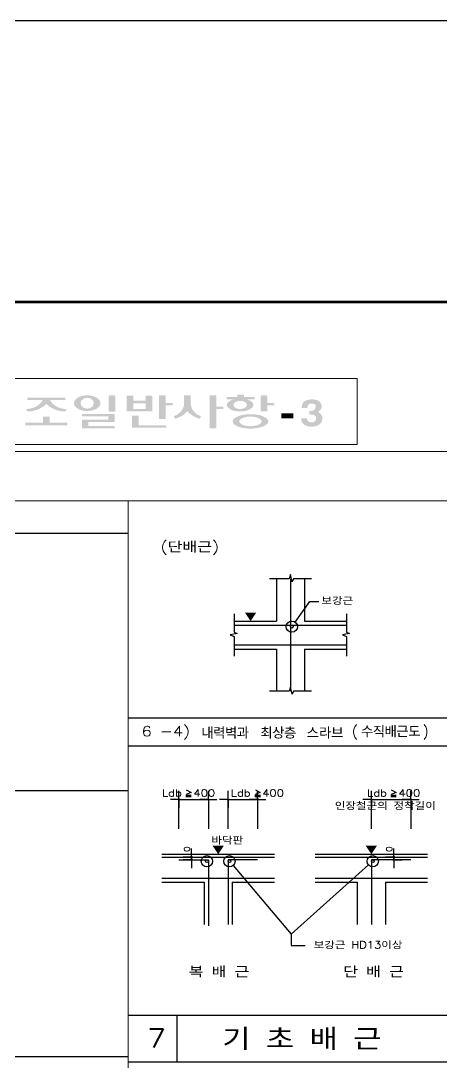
# Model space of a CAD drawing. Header units: millimetres. Extents: x 2237537 to 2823092, y 532110 to 734861.
# Drawn here: x 2689361 to 2701407, y 572188 to 602024 of the extents above; entities that cross this region are included whole.
import ezdxf
from ezdxf.lldxf.tags import DXFTag

# ---------------------------------------------------------------- set-up
doc = ezdxf.new("R2010")
doc.units = ezdxf.units.MM
doc.header["$LTSCALE"] = 300
doc.header["$MEASUREMENT"] = 0
doc.layers.get('0').update_dxf_attribs({"lineweight": 0})
for name, color, linetype in [('1', 1, 'DASHED'), ('2', 2, 'Continuous'), ('3', 3, 'Continuous'), ('4', 4, 'Continuous'), ('FORM', 4, 'Continuous'), ('hid', 7, 'DASHED2'), ('P', 7, 'Continuous'), ('WAL', 3, 'Continuous')]:
    doc.layers.add(name, color=color, linetype=linetype)
doc.layers.add('text', color=7, linetype='Continuous', lineweight=30)
doc.layers.add('가구', color=8, linetype='Continuous', lineweight=5)
doc.styles.add('HS', font='romans__.ttf', dxfattribs={"width": 1.1, "bigfont": 'ghs'})
tags = doc.linetypes.add('DASHED', pattern=[3, 2, -1]).pattern_tags.tags
tags[6:7] = [DXFTag(74, 4), DXFTag(75, 0), DXFTag(340, '0'), DXFTag(46, 1.0), DXFTag(50, 0.0), DXFTag(44, 0.0), DXFTag(45, 0.0)]
tags[4:5] = [DXFTag(74, 4), DXFTag(75, 0), DXFTag(340, '0'), DXFTag(46, 1.0), DXFTag(50, 0.0), DXFTag(44, 0.0), DXFTag(45, 0.0)]
tags = doc.linetypes.add('DASHED2', pattern=[0.375, 0.25, -0.125]).pattern_tags.tags
tags[6:7] = [DXFTag(74, 4), DXFTag(75, 0), DXFTag(340, '0'), DXFTag(46, 1.0), DXFTag(50, 0.0), DXFTag(44, 0.0), DXFTag(45, 0.0)]
tags[4:5] = [DXFTag(74, 4), DXFTag(75, 0), DXFTag(340, '0'), DXFTag(46, 1.0), DXFTag(50, 0.0), DXFTag(44, 0.0), DXFTag(45, 0.0)]
tags = doc.linetypes.add('HIDDEN', pattern=[2, 1, -1]).pattern_tags.tags
tags[6:7] = [DXFTag(74, 4), DXFTag(75, 0), DXFTag(340, '0'), DXFTag(46, 1.0), DXFTag(50, 0.0), DXFTag(44, 0.0), DXFTag(45, 0.0)]
tags[4:5] = [DXFTag(74, 4), DXFTag(75, 0), DXFTag(340, '0'), DXFTag(46, 1.0), DXFTag(50, 0.0), DXFTag(44, 0.0), DXFTag(45, 0.0)]

# ---------------------------------------------------------------- blocks, each defined once
blk = doc.blocks.new('C')
at = {"layer": '2'}
for p, q in [((0, 500), (0, -784)), ((200, -884), (-300, -984)), ((-300, -984), (0, -1096)), ((0, -784), (200, -884)), ((0, -1096), (0, -2500))]:
    blk.add_line(p, q, dxfattribs=at)
blk = doc.blocks.new('P')
at = {"layer": '2'}
for q in [(-600, 0), (0, 600), (600, 0), (0, -600)]:
    blk.add_line((0, 0), q, dxfattribs=at)
at = {"layer": '4'}
for radius in [50, 25]:
    blk.add_circle((0, 0), radius, dxfattribs=at)
blk = doc.blocks.new('FORM')
at = {"layer": 'FORM', "flags": 128}
blk.add_lwpolyline([(162564, 26543), (159542, 26543), (159542, 23521), (162564, 23521), (162564, 58478), (159542, 58478), (159542, 55456), (162564, 55456), (162564, 58478), (115719, 58478), (115719, 55456), (118742, 55456), (118742, 58478), (115719, 58478), (115719, 23521), (118742, 23521), (118742, 26543), (115719, 26543), (115719, 23521), (162564, 23521)], dxfattribs=at)
at = {"layer": 'FORM', "const_width": 37.8}
blk.add_lwpolyline([(120245, 27347), (120245, 54452), (159038, 54452), (159038, 27347)], close=True, dxfattribs=at)

msp = doc.modelspace()

# ---------------------------------------------------------------- hatches: boundary and pattern name
at = {"layer": 'text'}
h = msp.add_hatch(color=256, dxfattribs=at)
h.paths.add_polyline_path([(2689490.9, 590438.7), (2689490.9, 590507.6), (2689999, 590507.6), (2689999, 590684.8), (2690188.1, 590684.8), (2690188.1, 590507.6), (2690696.1, 590507.6), (2690696.1, 590438.7)])
h.paths.add_polyline_path([(2689987.2, 591157.4), (2689550, 591157.4), (2689550, 591226.4), (2690637, 591226.4), (2690637, 591157.4), (2690199.9, 591157.4), (2690248.3, 591085.2), (2690312.6, 591022.1), (2690390.2, 590970.5), (2690478.3, 590932.3), (2690573.6, 590909), (2690672.5, 590901.4), (2690637, 590832.5), (2690533.5, 590838.7), (2690432.3, 590857.7), (2690335.6, 590889.1), (2690245.6, 590932.2), (2690164.3, 590985.9), (2690093.5, 591049.1), (2690022.8, 590985.9), (2689941.5, 590932.2), (2689851.5, 590889.1), (2689754.8, 590857.7), (2689653.5, 590838.7), (2689550, 590832.5), (2689514.6, 590901.4), (2689613.5, 590909), (2689708.7, 590932.3), (2689796.8, 590970.5), (2689874.5, 591022.1), (2689938.7, 591085.2)])
h = msp.add_hatch(color=256, dxfattribs=at)
h.paths.add_polyline_path([(2691026.9, 591246.1), (2691102.3, 591272.5), (2691181.7, 591288.7), (2691263.3, 591294.1), (2691344.8, 591288.7), (2691424.2, 591272.5), (2691499.6, 591246.1), (2691523.2, 591233.3), (2691545.4, 591218.9), (2691566.1, 591203), (2691585.1, 591185.8), (2691602.4, 591167.3), (2691617.7, 591147.6), (2691630.4, 591122.5), (2691638.2, 591096), (2691640.8, 591068.8), (2691638.2, 591041.7), (2691630.4, 591015.2), (2691617.7, 590990.1), (2691602.4, 590970.4), (2691585.1, 590951.9), (2691566.1, 590934.6), (2691545.4, 590918.8), (2691523.2, 590904.4), (2691499.6, 590891.6), (2691424.2, 590865.1), (2691344.8, 590849), (2691263.3, 590843.5), (2691181.7, 590849), (2691102.3, 590865.1), (2691026.9, 590891.6), (2691003.4, 590904.4), (2690981.1, 590918.8), (2690960.4, 590934.6), (2690941.4, 590951.9), (2690924.1, 590970.4), (2690908.8, 590990.1), (2690896.1, 591015.2), (2690888.3, 591041.7), (2690885.7, 591068.8), (2690888.3, 591096), (2690896.1, 591122.5), (2690908.8, 591147.6), (2690924.1, 591167.3), (2690941.4, 591185.8), (2690960.4, 591203), (2690981.1, 591218.9), (2691003.4, 591233.3)])
h.paths.add_polyline_path([(2691074.2, 591068.8), (2691099.5, 591147.6), (2691168.7, 591205.3), (2691263.3, 591226.4), (2691357.8, 591205.3), (2691427, 591147.6), (2691452.3, 591068.8), (2691427, 590990.1), (2691357.8, 590932.4), (2691263.3, 590911.3), (2691168.7, 590932.4), (2691099.5, 590990.1)], flags=16)
h.paths.add_polyline_path([(2691877.7, 590822.7), (2691877.7, 591295.3), (2692066.7, 591295.3), (2692066.7, 590822.7)])
h.paths.add_polyline_path([(2691109.7, 590694.7), (2691109.7, 590763.6), (2692054.9, 590763.6), (2692054.9, 590527.3), (2691298.7, 590527.3), (2691298.7, 590419), (2692054.9, 590419), (2692054.9, 590350.1), (2691109.7, 590350.1), (2691109.7, 590596.2), (2691865.8, 590596.2), (2691865.8, 590694.7)])
h = msp.add_hatch(color=256, dxfattribs=at)
h.paths.add_polyline_path([(2692397.5, 590832.5), (2692397.5, 591285.4), (2692586.6, 591285.4), (2692586.6, 591137.8), (2692941, 591137.8), (2692941, 591285.4), (2693130.1, 591285.4), (2693130.1, 590832.5)])
h.paths.add_polyline_path([(2692586.6, 590901.4), (2692586.6, 591068.8), (2692941, 591068.8), (2692941, 590901.4)], flags=16)
h.paths.add_polyline_path([(2693319.1, 590615.9), (2693319.1, 591295.3), (2693508.2, 591295.3), (2693508.2, 591078.7), (2693709, 591078.7), (2693709, 591009.8), (2693508.2, 591009.8), (2693508.2, 590615.9)])
h.paths.add_polyline_path([(2692551.1, 590714.4), (2692740.2, 590714.4), (2692740.2, 590438.7), (2693531.8, 590438.7), (2693531.8, 590369.7), (2692551.1, 590369.7)])
h = msp.add_hatch(color=256, dxfattribs=at)
h.paths.add_polyline_path([(2694772.4, 590350.1), (2694772.4, 591295.3), (2694961.5, 591295.3), (2694961.5, 590970.4), (2695162.3, 590970.4), (2695162.3, 590901.4), (2694961.5, 590901.4), (2694961.5, 590350.1)])
h.paths.add_polyline_path([(2694039.9, 591049.1), (2694039.9, 591295.3), (2694228.9, 591295.3), (2694228.9, 591049.1), (2694241.1, 590974), (2694270, 590902.1), (2694314.7, 590836), (2694373.4, 590778.1), (2694444.1, 590730.4), (2694524.3, 590694.7), (2694488.9, 590625.7), (2694418.6, 590646.9), (2694351.8, 590674.6), (2694289.1, 590708.5), (2694231.5, 590748.1), (2694179.7, 590792.9), (2694134.4, 590842.4), (2694089.1, 590792.9), (2694037.3, 590748.1), (2693979.7, 590708.5), (2693917, 590674.6), (2693850.2, 590646.9), (2693779.9, 590625.7), (2693744.5, 590694.7), (2693824.7, 590730.4), (2693895.4, 590778.1), (2693954.1, 590836), (2693998.8, 590902.1), (2694027.7, 590974)])
h = msp.add_hatch(color=256, dxfattribs=at)
h.paths.add_polyline_path([(2695445.9, 591177.1), (2695256.9, 591177.1), (2695256.9, 591246.1), (2695564.1, 591246.1), (2695564.1, 591315), (2695753.1, 591315), (2695753.1, 591246.1), (2696060.3, 591246.1), (2696060.3, 591177.1), (2695847.6, 591177.1), (2695876.4, 591166.7), (2695904.2, 591154.4), (2695930.7, 591140.4), (2695955.8, 591124.7), (2695979.4, 591107.3), (2696001.2, 591088.5), (2696014.1, 591066.9), (2696022, 591043.6), (2696024.7, 591019.6), (2696022, 590995.5), (2696014.1, 590972.3), (2696001.2, 590950.7), (2695975.9, 590929.6), (2695948.6, 590910.2), (2695919.6, 590892.7), (2695889, 590877.1), (2695857.1, 590863.6), (2695824, 590852.2), (2695759.6, 590840.4), (2695694.1, 590833.9), (2695628.2, 590832.8), (2695562.4, 590837.2), (2695497.5, 590847), (2695434.1, 590862.1), (2695407, 590872.5), (2695381.1, 590884.8), (2695356.5, 590898.9), (2695333.4, 590914.7), (2695311.9, 590932), (2695292.3, 590950.7), (2695279.4, 590972.3), (2695271.5, 590995.5), (2695268.9, 591019.6), (2695271.5, 591043.6), (2695279.4, 591066.9), (2695292.3, 591088.5), (2695313.6, 591107.8), (2695336.9, 591125.5), (2695362, 591141.4), (2695388.7, 591155.4), (2695416.7, 591167.3)])
h.paths.add_polyline_path([(2695505, 591098.4), (2695548.5, 591119.7), (2695596.5, 591133), (2695646.8, 591137.4), (2695697, 591133), (2695745, 591119.7), (2695788.6, 591098.4), (2695813.8, 591076.6), (2695829.9, 591049.5), (2695835.4, 591019.6), (2695829.9, 590989.7), (2695813.8, 590962.6), (2695788.6, 590940.8), (2695745, 590919.5), (2695697, 590906.2), (2695646.8, 590901.8), (2695596.5, 590906.2), (2695548.5, 590919.5), (2695505, 590940.8), (2695479.8, 590962.6), (2695463.6, 590989.7), (2695458.1, 591019.6), (2695463.6, 591049.5), (2695479.8, 591076.6)], flags=16)
h.paths.add_polyline_path([(2696237.5, 590832.5), (2696237.5, 591295.3), (2696426.6, 591295.3), (2696426.6, 591078.7), (2696627.4, 591078.7), (2696627.4, 591009.8), (2696426.6, 591009.8), (2696426.6, 590832.5)])
h.paths.add_polyline_path([(2695729.5, 590734.1), (2695799.7, 590744.9), (2695870.7, 590751.4), (2695942.2, 590753.6), (2696013.6, 590751.4), (2696084.6, 590744.9), (2696154.8, 590734.1), (2696199.6, 590724.6), (2696243.4, 590712.2), (2696285.9, 590697), (2696326.8, 590679.1), (2696365.9, 590658.6), (2696403, 590635.6), (2696428.3, 590610.1), (2696444.4, 590579.8), (2696449.8, 590547), (2696444.4, 590514.2), (2696428.3, 590483.9), (2696403, 590458.4), (2696365.9, 590435.4), (2696326.8, 590414.8), (2696285.9, 590396.9), (2696243.4, 590381.7), (2696199.6, 590369.4), (2696154.8, 590359.9), (2696084.6, 590349.1), (2696013.6, 590342.5), (2695942.2, 590340.4), (2695870.7, 590342.5), (2695799.7, 590349.1), (2695729.5, 590359.9), (2695684.7, 590369.4), (2695640.9, 590381.7), (2695598.4, 590396.9), (2695557.5, 590414.8), (2695518.4, 590435.4), (2695481.4, 590458.4), (2695456, 590483.9), (2695439.9, 590514.2), (2695434.5, 590547), (2695439.9, 590579.8), (2695456, 590610.1), (2695481.4, 590635.6), (2695517.8, 590659.5), (2695556.6, 590680.5), (2695597.5, 590698.7), (2695640.2, 590713.7), (2695684.3, 590725.5)])
h.paths.add_polyline_path([(2695776.7, 590665.1), (2695831.1, 590676), (2695886.4, 590682.5), (2695942.2, 590684.7), (2695997.9, 590682.5), (2696053.2, 590676), (2696107.6, 590665.1), (2696132.4, 590658.6), (2696156.4, 590649.9), (2696179.1, 590639.2), (2696200.3, 590626.6), (2696219.9, 590612.2), (2696237.5, 590596.2), (2696250.2, 590581.6), (2696258.1, 590564.8), (2696260.8, 590547), (2696258.1, 590529.1), (2696250.2, 590512.4), (2696237.5, 590497.7), (2696219.9, 590481.8), (2696200.3, 590467.4), (2696179.1, 590454.8), (2696156.4, 590444.1), (2696132.4, 590435.4), (2696107.6, 590428.8), (2696053.2, 590418), (2695997.9, 590411.5), (2695942.2, 590409.3), (2695886.4, 590411.5), (2695831.1, 590418), (2695776.7, 590428.8), (2695751.9, 590435.4), (2695727.9, 590444.1), (2695705.2, 590454.8), (2695684, 590467.4), (2695664.4, 590481.8), (2695646.8, 590497.7), (2695634.1, 590512.4), (2695626.2, 590529.1), (2695623.5, 590547), (2695626.2, 590564.8), (2695634.1, 590581.6), (2695646.8, 590596.2), (2695664.4, 590612.2), (2695684, 590626.6), (2695705.2, 590639.2), (2695727.9, 590649.9), (2695751.9, 590658.6)], flags=16)
for points in [[(2697672.8, 591177.1), (2697564.3, 591159.8), (2697472.6, 591111.1), (2697422.5, 591038.1), (2697405.9, 590930.4), (2697572.7, 590930.4), (2697581, 591006.9), (2697622.7, 591048.6), (2697647.7, 591055.5), (2697739.5, 591055.5), (2697781.2, 591041.6), (2697806.2, 591013.8), (2697814.5, 590986), (2697797.9, 590902.6), (2697743.6, 590860.9), (2697681.1, 590847), (2697631.1, 590847), (2697631.1, 590746.2), (2697718.6, 590742.7), (2697785.4, 590718.4), (2697822.9, 590673.2), (2697822.9, 590596.8), (2697785.4, 590544.7), (2697727, 590516.9), (2697660.2, 590516.9), (2697610.2, 590534.2), (2697572.7, 590579.4), (2697560.2, 590635), (2697393.4, 590635), (2697393.4, 590596.8), (2697410, 590537.7), (2697435.1, 590496), (2697489.3, 590447.4), (2697526.8, 590426.5), (2697631.1, 590398.7), (2697752, 590398.7), (2697822.9, 590412.6), (2697910.5, 590454.3), (2697960.5, 590499.5), (2697993.9, 590558.6), (2698006.4, 590662.8), (2697989.7, 590714.9), (2697939.6, 590777.5), (2697881.3, 590815.7), (2697931.3, 590860.9), (2697964.7, 590906.1), (2697981.3, 590958.2), (2697981.3, 591006.9), (2697964.7, 591059), (2697943.8, 591090.3), (2697877.1, 591145.9), (2697777, 591173.7)], [(2696830.4, 590781), (2696830.4, 590638.5), (2697168.2, 590638.5), (2697168.2, 590781)]]:
    msp.add_hatch(color=256, dxfattribs=at).paths.add_polyline_path(points)

# ---------------------------------------------------------------- linework, layer by layer
for p, q in [((2712465.4, 589685.9, -1000), (2646873.3, 589685.9, -1000)), ((2712465.4, 588273.2, -1000), (2646873.3, 588273.2, -1000)), ((2692434.3, 541857.8, -1000), (2692434.3, 588273.2, -1000))]:
    msp.add_line(p, q)
at = {"layer": '1', "color": 7}
for p, q in [((2692434.3, 587331.3, -1000), (2669862.3, 587331.3, -1000)), ((2692434.3, 582052.8, -1000), (2712465.4, 582052.8, -1000)), ((2692434.3, 581247.5, -1000), (2712465.4, 581247.5, -1000)), ((2692434.3, 573536.9, -1000), (2712465.4, 573536.9, -1000)), ((2693833.5, 573536.9, -1000), (2693833.5, 572194.8, -1000)), ((2669862.3, 572349.3, -1000), (2692434.3, 572349.3, -1000)), ((2692434.3, 572194.8, -1000), (2712465.4, 572194.8, -1000))]:
    msp.add_line(p, q, dxfattribs=at)
at = {"layer": '2'}
for p, q in [((2696684, 586035.6, -1000), (2696684, 584827.7, -1000)), ((2697489.3, 586035.6, -1000), (2697489.3, 584827.7, -1000)), ((2697221.5, 584797, -1000), (2697646.2, 585383, -1000)), ((2697646.2, 585383, -1000), (2697899.4, 585383, -1000)), ((2695476.1, 584827.7, -1000), (2696684, 584827.7, -1000)), ((2697489.3, 584827.7, -1000), (2698697.3, 584827.7, -1000)), ((2695476.1, 584022.4, -1000), (2696684, 584022.4, -1000)), ((2696684, 584022.4, -1000), (2696684, 582814.5, -1000)), ((2697489.3, 584022.4, -1000), (2697489.3, 582814.5, -1000)), ((2697489.3, 584022.4, -1000), (2698697.3, 584022.4, -1000)), ((2693889.5, 578871.9, -1000), (2693889.5, 579717.5, -1000)), ((2693889.5, 579717.5, -1000), (2694735.1, 579717.5, -1000)), ((2694735.1, 579717.5, -1000), (2694735.1, 578871.9, -1000)), ((2695298.8, 578871.9, -1000), (2695298.8, 579717.5, -1000)), ((2695298.8, 579717.5, -1000), (2696144.3, 579717.5, -1000)), ((2696144.3, 579717.5, -1000), (2696144.3, 578871.9, -1000)), ((2699405.7, 578871.9, -1000), (2699405.7, 579717.5, -1000)), ((2699405.7, 579717.5, -1000), (2700533.1, 579717.5, -1000)), ((2700533.1, 579717.5, -1000), (2700533.1, 578871.9, -1000)), ((2693406.4, 578147.2, -1000), (2695419.6, 578147.2, -1000)), ((2695419.6, 578147.2, -1000), (2696627.5, 578147.2, -1000)), ((2697795.1, 578147.2, -1000), (2699808.3, 578147.2, -1000)), ((2699808.3, 578147.2, -1000), (2701016.3, 578147.2, -1000)), ((2695443.1, 577822.9, -1000), (2697110.7, 575852.1, -1000)), ((2699326.1, 577838.3, -1000), (2697110.7, 575852.1, -1000)), ((2693406.4, 577341.9, -1000), (2694614.3, 577341.9, -1000)), ((2694614.3, 577341.9, -1000), (2694614.3, 576134, -1000)), ((2695419.6, 577341.9, -1000), (2695419.6, 576134, -1000)), ((2695419.6, 577341.9, -1000), (2696627.5, 577341.9, -1000)), ((2697795.1, 577341.9, -1000), (2699003.1, 577341.9, -1000)), ((2699003.1, 577341.9, -1000), (2699003.1, 576134, -1000)), ((2699808.3, 577341.9, -1000), (2701016.3, 577341.9, -1000)), ((2699808.3, 577341.9, -1000), (2699808.3, 576134, -1000)), ((2697110.7, 575852.1, -1000), (2697110.7, 575530, -1000)), ((2697110.7, 575530, -1000), (2697513.3, 575530, -1000))]:
    msp.add_line(p, q, dxfattribs=at)
at = {"layer": '2', "elevation": -1000}
for points in [[(2695946.1, 584827.7, 0, 322.1, 0), (2695946.1, 585069.3, 322.1, 322.1, 0)], [(2695016.9, 578147.2, 0, 322.1, 0), (2695016.9, 578388.8, 322.1, 322.1, 0)], [(2699405.7, 578147.2, 0, 322.1, 0), (2699405.7, 578388.8, 322.1, 322.1, 0)]]:
    msp.add_lwpolyline(points, format="xyseb", dxfattribs=at)
at = {"layer": '3', "color": 7}
msp.add_line((2669862.3, 579972.7, -1000), (2692434.3, 579972.7, -1000), dxfattribs=at)
at = {"layer": '4'}
for p, q in [((2697086.7, 586035.6, -1000), (2697086.7, 584706.9, -1000)), ((2695476.1, 584706.9, -1000), (2696804.8, 584706.9, -1000)), ((2696804.8, 584706.9, -1000), (2698697.3, 584706.9, -1000)), ((2697086.7, 584706.9, -1000), (2697086.7, 582814.5, -1000)), ((2695476.1, 584143.2, -1000), (2697368.5, 584143.2, -1000)), ((2697368.5, 584143.2, -1000), (2698697.3, 584143.2, -1000)), ((2693406.4, 578066.6, -1000), (2694735.1, 578066.6, -1000)), ((2693889.5, 577986.1, -1000), (2694735.1, 577986.1, -1000)), ((2694735.1, 578066.6, -1000), (2696627.5, 578066.6, -1000)), ((2694735.1, 577986.1, -1000), (2694735.1, 576093.7, -1000)), ((2695298.8, 577986.1, -1000), (2695298.8, 576134, -1000)), ((2696144.3, 577986.1, -1000), (2695298.8, 577986.1, -1000)), ((2697795.1, 578066.6, -1000), (2699123.9, 578066.6, -1000)), ((2699123.9, 578066.6, -1000), (2701016.3, 578066.6, -1000)), ((2700533.1, 577986.1, -1000), (2699405.7, 577986.1, -1000)), ((2699405.7, 577986.1, -1000), (2699405.7, 576134, -1000)), ((2693406.4, 577462.7, -1000), (2695298.8, 577462.7, -1000)), ((2695298.8, 577462.7, -1000), (2696627.5, 577462.7, -1000)), ((2697795.1, 577462.7, -1000), (2699687.6, 577462.7, -1000)), ((2699687.6, 577462.7, -1000), (2701016.3, 577462.7, -1000))]:
    msp.add_line(p, q, dxfattribs=at)
at = {"layer": 'hid', "color": 2, "linetype": 'HIDDEN'}
msp.add_circle((2697127, 584666.6, -1000), 161.1, dxfattribs=at)
at = {"layer": 'hid', "color": 2}
for centre in [(2694694.8, 577945.9, -1000), (2695339, 577945.9, -1000), (2699446, 577945.9, -1000)]:
    msp.add_circle(centre, 161.1, dxfattribs=at)
at = {"layer": 'text'}
for p, q in [((2694086.3, 579836.7, -1000), (2694244.4, 579836.7, -1000)), ((2694086.3, 579800, -1000), (2694244.4, 579800, -1000)), ((2694239.8, 579919.2, -1000), (2694095.5, 579861.9, -1000)), ((2694097.8, 579987.9, -1000), (2694239.8, 579919.2, -1000)), ((2696071, 579836.7, -1000), (2696229, 579836.7, -1000)), ((2696071, 579800, -1000), (2696229, 579800, -1000)), ((2696224.5, 579919.2, -1000), (2696080.1, 579861.9, -1000)), ((2696082.4, 579987.9, -1000), (2696224.5, 579919.2, -1000)), ((2699960.9, 579836.7, -1000), (2700119, 579836.7, -1000)), ((2699960.9, 579800, -1000), (2700119, 579800, -1000)), ((2700114.4, 579919.2, -1000), (2699970, 579861.9, -1000)), ((2699972.3, 579987.9, -1000), (2700114.4, 579919.2, -1000))]:
    msp.add_line(p, q, dxfattribs=at)
at = {"layer": 'WAL'}
for centre in [(2697127, 584666.6, -1000), (2694694.8, 577945.9, -1000), (2695339, 577945.9, -1000), (2699446, 577945.9, -1000)]:
    msp.add_circle(centre, 40.3, dxfattribs=at)
at = {"layer": '가구'}
for p, q in [((2660186.3, 591773.1), (2698995, 591773.1)), ((2698995, 589888.4), (2698995, 591773.1)), ((2660186.3, 589888.4), (2698995, 589888.4))]:
    msp.add_line(p, q, dxfattribs=at)

# ---------------------------------------------------------------- block references
at = {"xscale": 2, "yscale": 2, "zscale": 2}
msp.add_blockref('FORM', (2404275.7, 485067.7), dxfattribs=at)
at = {"layer": '2', "xscale": 0.4026408749632537, "yscale": 0.4026408749632537, "zscale": 0.4026408749999746, "rotation": 270}
for p in [(2697489.3, 586035.6, -1000), (2697489.3, 582814.5, -1000)]:
    msp.add_blockref('C', p, dxfattribs=at)
at = {"layer": '2', "xscale": 0.4026408749632537, "yscale": 0.4026408749632537, "zscale": 0.4026408749999746}
for p in [(2695476.1, 584827.7, -1000), (2698697.3, 584827.7, -1000)]:
    msp.add_blockref('C', p, dxfattribs=at)
at = {"layer": 'P', "xscale": 0.4026408749632537, "yscale": 0.4026408749632537, "zscale": 0.4026408749999746}
for p in [(2693889.5, 579717.5, -1000), (2694735.1, 579717.5, -1000), (2695298.8, 579717.5, -1000), (2696144.3, 579717.5, -1000), (2699405.7, 579717.5, -1000), (2700533.1, 579717.5, -1000), (2694251.9, 578066.6, -1000), (2694251.9, 577986.1, -1000), (2700049.9, 578066.6, -1000), (2700049.9, 577986.1, -1000)]:
    msp.add_blockref('P', p, dxfattribs=at)

# ---------------------------------------------------------------- texts
at = {"layer": '1', "color": 4, "style": 'HS', "width": 1.2}
msp.add_text('6 -4)', height=281.85, dxfattribs=at).set_placement((2692822.8, 581529.4, -1000))
at = {"layer": '1', "color": 4, "style": 'HS'}
for s, p in [('내', (2694533.8, 581489.1, -1000)), ('력', (2694872, 581489.1, -1000)), ('벽', (2695210.2, 581489.1, -1000)), ('과', (2695548.4, 581489.1, -1000)), ('최', (2696224.8, 581489.1, -1000)), ('상', (2696563.1, 581489.1, -1000)), ('층', (2696901.3, 581489.1, -1000)), ('라', (2697905.9, 581489.1, -1000)), ('(', (2698850.5, 581529.4, -1000)), ('수', (2699108.2, 581529.4, -1000)), ('직', (2699446.4, 581529.4, -1000)), ('배', (2699784.7, 581529.4, -1000)), ('근', (2700122.9, 581529.4, -1000)), ('도', (2700461.1, 581529.4, -1000)), (')', (2700879.8, 581529.4, -1000)), ('스', (2697547.6, 581489.1, -1000)), ('브', (2698254.2, 581489.1, -1000))]:
    msp.add_text(s, height=281.8, dxfattribs=at).set_placement(p)
at = {"layer": '1', "color": 2, "style": 'HS', "width": 1.2}
for s, height, p in [('7', 536.9, (2692972.7, 572608.1, -1000)), ('기 초 배 근', 536.85, (2695135.2, 572597.4, -1000))]:
    msp.add_text(s, height=height, dxfattribs=at).set_placement(p)
at = {"layer": 'text', "style": 'HS', "width": 1.2}
for s, height, p in [('(단배근)', 281.85, (2693366.1, 586815.7, -1000)), ('보강근 ', 201.32, (2697974.9, 585310.8, -1000)), ('Ldb  400', 201.32, (2693406.4, 579798, -1000)), ('Ldb  400', 201.32, (2695379.3, 579798, -1000)), ('Ldb  400', 201.32, (2699284.9, 579798, -1000)), ('인장철근의 정착길이', 201.32, (2698358.8, 579435.6, -1000)), ('바닥판', 201.32, (2694821.7, 578445.2, -1000)), ('보강근 HD13이상', 201.32, (2697754.9, 575449.5, -1000)), ('복 배 근 ', 281.85, (2694171.4, 574644.2, -1000)), ('단 배 근', 281.85, (2698600.4, 574644.2, -1000))]:
    msp.add_text(s, height=height, dxfattribs=at).set_placement(p)
for p in [(2694200.1, 578209.7, -1000), (2699998.1, 578209.7, -1000)]:
    msp.add_text('0', height=161.1, rotation=90, dxfattribs=at).set_placement(p)

doc.saveas('drawing.dxf')
